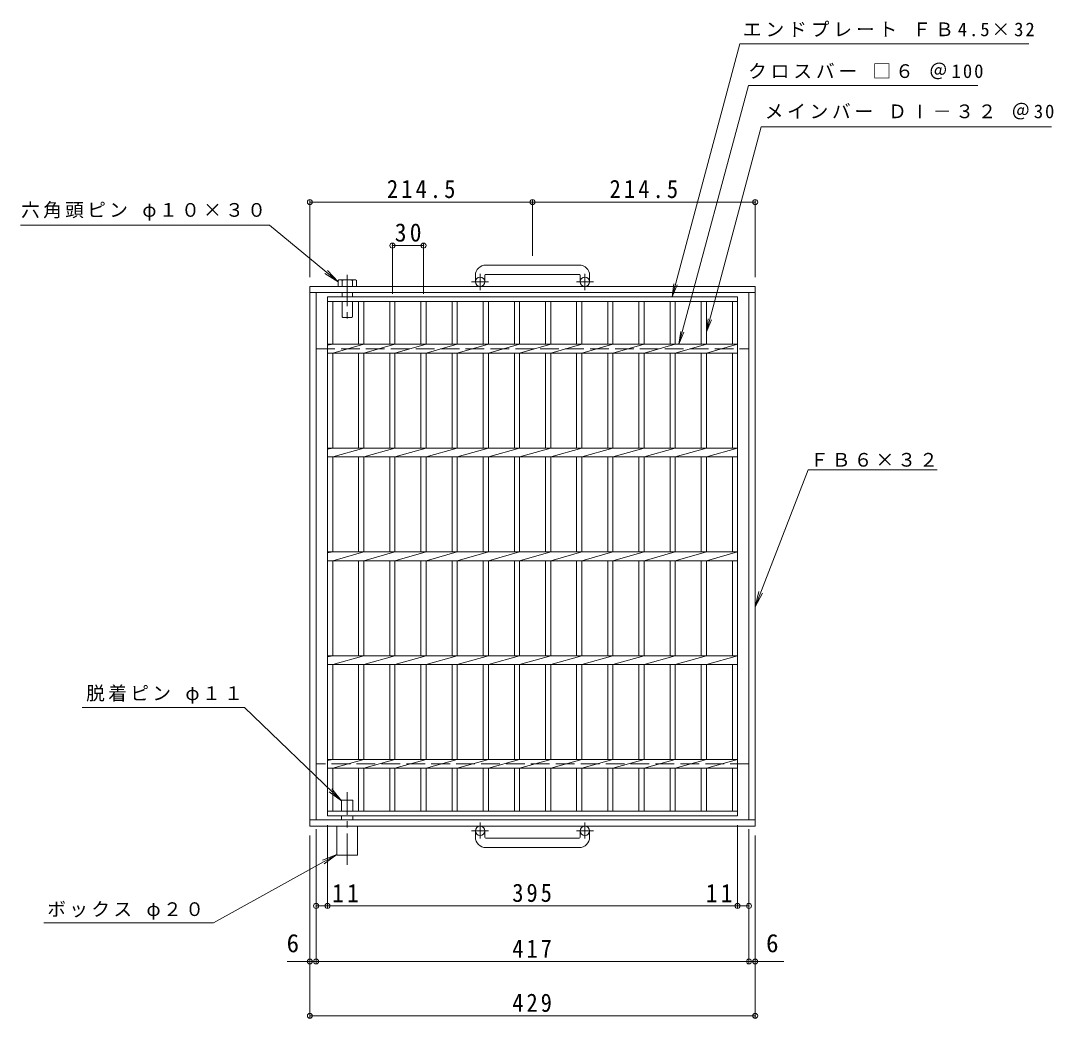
# Model space of a CAD drawing. Units: millimetres, scale not verified. Extents: x -833 to 876, y -823 to 817.
# Drawn here: x -833 to 162, y -144 to 817 of the extents above; entities that cross this region are included whole.
import ezdxf
from ezdxf.enums import TextEntityAlignment as Align

# ---------------------------------------------------------------- set-up
doc = ezdxf.new("R2010")
doc.units = ezdxf.units.MM
doc.header["$LTSCALE"] = 6
doc.header["$PDMODE"] = 32
doc.header["$PDSIZE"] = 4.8
doc.linetypes.add('CHAIN1', pattern=[8, 5, -1, 1, -1])
doc.linetypes.add('DASHED3', pattern=[4, 3, -1])
for name, color, linetype, lineweight in [('A-1_ピット', 2, 'Continuous', 9), ('A-2_蓋', 3, 'Continuous', 9), ('A-4_寸法', 7, 'Continuous', 9), ('A-5_仕様文', 7, 'Continuous', 9), ('A-9_ｸｯｼｮﾝ材', 4, 'Continuous', 9)]:
    doc.layers.add(name, color=color, linetype=linetype, lineweight=lineweight)
doc.styles.add('ＭＳ ゴシック', font='')
doc.styles.get('ＭＳ ゴシック').set_extended_font_data('MS Gothic')

msp = doc.modelspace()

# ---------------------------------------------------------------- linework, layer by layer
at = {"layer": 'A-1_ピット'}
for p, q in [((-295.095, 581.546), (-385.094, 581.546)), ((-395.094, 571.546), (-395.094, 565.446)), ((-386.095, 571.546), (-386.095, 565.446)), ((-385.094, 572.546), (-295.094, 572.546)), ((-294.095, 571.546), (-294.095, 565.446)), ((-285.095, 571.546), (-285.095, 565.446)), ((-554.595, 560.946), (-554.595, 40.946)), ((-554.595, 554.946), (-125.594, 554.946)), ((-548.595, 554.946), (-548.595, 46.946)), ((-131.595, 554.946), (-131.595, 46.946)), ((-554.595, 46.946), (-125.594, 46.946)), ((-554.595, 40.946), (-125.594, 40.946)), ((-395.094, 30.345), (-395.094, 36.446)), ((-386.095, 30.345), (-386.095, 36.446)), ((-294.095, 30.345), (-294.095, 36.446)), ((-285.094, 30.345), (-285.094, 36.446)), ((-385.094, 29.345), (-295.094, 29.345)), ((-295.095, 20.345), (-385.094, 20.345))]:
    msp.add_line(p, q, dxfattribs=at)
at = {"layer": 'A-1_ピット', "linetype": 'CHAIN1'}
for p, q in [((-390.595, 557.339), (-390.595, 572.936)), ((-289.594, 557.339), (-289.594, 572.936)), ((-382.432, 565.446), (-398.839, 565.446)), ((-281.432, 565.446), (-297.839, 565.446)), ((-390.595, 44.553), (-390.595, 28.956)), ((-289.594, 44.553), (-289.594, 28.956)), ((-382.432, 36.446), (-398.839, 36.446)), ((-281.432, 36.446), (-297.839, 36.446))]:
    msp.add_line(p, q, dxfattribs=at)
at = {"layer": 'A-1_ピット', "linetype": 'DASHED3'}
for p, q in [((-548.595, 500.946), (-131.595, 500.946)), ((-131.595, 100.946), (-548.595, 100.946))]:
    msp.add_line(p, q, dxfattribs=at)
at = {"layer": 'A-1_ピット'}
msp.add_lwpolyline([(-554.595, 560.946), (-125.594, 560.946), (-125.594, 40.946)], dxfattribs=at)
for centre in [(-390.595, 565.446), (-289.595, 565.446), (-390.595, 36.446), (-289.595, 36.446)]:
    msp.add_circle(centre, 4.5, dxfattribs=at)
for centre, radius, start, end in [((-385.094, 571.546), 10, 90, 180), ((-295.095, 571.546), 10, 0, 90), ((-385.094, 571.546), 1, 90, 180), ((-295.094, 571.546), 1, 0, 90), ((-385.094, 30.345), 10, 180, 270), ((-385.094, 30.345), 1, 180, 270), ((-295.095, 30.345), 10, 270, 0), ((-295.094, 30.345), 1, 270, 0)]:
    msp.add_arc(centre, radius, start, end, dxfattribs=at)
at = {"layer": 'A-2_蓋'}
for p, q in [((-537.595, 50.946), (-537.595, 550.946)), ((-537.595, 550.946), (-142.595, 550.946)), ((-142.595, 550.946), (-142.595, 50.946)), ((-537.595, 546.446), (-142.595, 546.446)), ((-532.594, 505.185), (-532.594, 546.446)), ((-507.594, 546.446), (-507.594, 505.185)), ((-502.595, 546.446), (-502.595, 505.185)), ((-477.594, 546.446), (-477.594, 505.185)), ((-472.594, 546.446), (-472.594, 505.185)), ((-447.595, 546.446), (-447.595, 505.185)), ((-442.594, 546.446), (-442.594, 505.185)), ((-417.594, 546.446), (-417.594, 505.185)), ((-412.595, 546.446), (-412.595, 505.185)), ((-387.594, 546.446), (-387.594, 505.185)), ((-382.594, 546.446), (-382.594, 505.185)), ((-357.594, 546.446), (-357.594, 505.185)), ((-352.594, 546.446), (-352.594, 505.185)), ((-327.594, 546.446), (-327.594, 505.185)), ((-322.595, 546.446), (-322.595, 505.185)), ((-297.594, 546.446), (-297.594, 505.185)), ((-292.595, 546.446), (-292.595, 505.185)), ((-267.594, 546.446), (-267.594, 505.185)), ((-262.594, 546.446), (-262.594, 505.185)), ((-237.594, 546.446), (-237.594, 505.185)), ((-232.594, 546.446), (-232.594, 505.185)), ((-207.594, 546.446), (-207.594, 505.185)), ((-202.594, 546.446), (-202.594, 505.185)), ((-177.594, 546.446), (-177.594, 505.185)), ((-172.594, 546.446), (-172.594, 505.185)), ((-147.594, 546.446), (-147.594, 505.185)), ((-532.594, 505.185), (-537.595, 504.186)), ((-537.595, 505.185), (-142.595, 505.185)), ((-502.595, 505.185), (-532.594, 496.706)), ((-472.594, 505.185), (-502.595, 496.706)), ((-442.594, 505.185), (-472.594, 496.706)), ((-412.595, 505.185), (-442.594, 496.706)), ((-382.594, 505.185), (-412.595, 496.706)), ((-352.594, 505.185), (-382.594, 496.706)), ((-322.594, 505.185), (-352.594, 496.706)), ((-292.594, 505.185), (-322.595, 496.706)), ((-262.594, 505.185), (-292.595, 496.706)), ((-232.595, 505.185), (-262.594, 496.706)), ((-202.594, 505.185), (-232.594, 496.706)), ((-172.594, 505.185), (-202.594, 496.706)), ((-142.594, 505.185), (-172.594, 496.706)), ((-537.595, 496.706), (-142.595, 496.706)), ((-532.594, 405.186), (-532.594, 496.706)), ((-507.594, 496.706), (-507.594, 405.186)), ((-502.595, 496.706), (-502.595, 405.186)), ((-477.594, 496.706), (-477.594, 405.186)), ((-472.594, 496.706), (-472.594, 405.186)), ((-447.595, 496.706), (-447.595, 405.186)), ((-442.594, 496.706), (-442.594, 405.186)), ((-417.594, 496.706), (-417.594, 405.186)), ((-412.595, 496.706), (-412.595, 405.186)), ((-387.594, 496.706), (-387.594, 405.186)), ((-382.594, 496.706), (-382.594, 405.186)), ((-357.594, 496.706), (-357.594, 405.186)), ((-352.594, 496.706), (-352.594, 405.186)), ((-327.594, 496.706), (-327.594, 405.186)), ((-322.595, 496.706), (-322.595, 405.186)), ((-297.594, 496.706), (-297.594, 405.186)), ((-292.595, 496.706), (-292.595, 405.186)), ((-267.594, 496.706), (-267.594, 405.186)), ((-262.594, 496.706), (-262.594, 405.186)), ((-237.594, 496.706), (-237.594, 405.186)), ((-232.594, 496.706), (-232.594, 405.186)), ((-207.594, 496.706), (-207.594, 405.186)), ((-202.594, 496.706), (-202.594, 405.186)), ((-177.594, 496.706), (-177.594, 405.186)), ((-172.594, 496.706), (-172.594, 405.186)), ((-147.594, 496.706), (-147.594, 405.186)), ((-532.594, 405.186), (-537.595, 404.186)), ((-537.595, 405.186), (-142.595, 405.186)), ((-502.595, 405.186), (-532.594, 396.706)), ((-472.594, 405.186), (-502.595, 396.706)), ((-442.594, 405.186), (-472.594, 396.706)), ((-412.595, 405.186), (-442.594, 396.706)), ((-382.594, 405.186), (-412.595, 396.706)), ((-352.594, 405.186), (-382.594, 396.706)), ((-322.594, 405.186), (-352.594, 396.706)), ((-292.594, 405.186), (-322.595, 396.706)), ((-262.594, 405.186), (-292.595, 396.706)), ((-232.595, 405.186), (-262.594, 396.706)), ((-202.594, 405.186), (-232.594, 396.706)), ((-172.594, 405.186), (-202.594, 396.706)), ((-142.594, 405.186), (-172.594, 396.706)), ((-537.595, 396.706), (-142.595, 396.706)), ((-532.594, 305.186), (-532.594, 396.706)), ((-507.594, 396.706), (-507.594, 305.186)), ((-502.595, 396.706), (-502.595, 305.186)), ((-477.594, 396.706), (-477.594, 305.186)), ((-472.594, 396.706), (-472.594, 305.186)), ((-447.595, 396.706), (-447.595, 305.186)), ((-442.594, 396.706), (-442.594, 305.186)), ((-417.594, 396.706), (-417.594, 305.186)), ((-412.595, 396.706), (-412.595, 305.186)), ((-387.594, 396.706), (-387.594, 305.186)), ((-382.594, 396.706), (-382.594, 305.186)), ((-357.594, 396.706), (-357.594, 305.186)), ((-352.594, 396.706), (-352.594, 305.186)), ((-327.594, 396.706), (-327.594, 305.186)), ((-322.595, 396.706), (-322.595, 305.186)), ((-297.594, 396.706), (-297.594, 305.186)), ((-292.595, 396.706), (-292.595, 305.186)), ((-267.594, 396.706), (-267.594, 305.186)), ((-262.594, 396.706), (-262.594, 305.186)), ((-237.594, 396.706), (-237.594, 305.186)), ((-232.594, 396.706), (-232.594, 305.186)), ((-207.594, 396.706), (-207.594, 305.186)), ((-202.594, 396.706), (-202.594, 305.186)), ((-177.594, 396.706), (-177.594, 305.186)), ((-172.594, 396.706), (-172.594, 305.186)), ((-147.594, 396.706), (-147.594, 305.186)), ((-532.594, 305.186), (-537.595, 304.186)), ((-537.595, 305.186), (-142.595, 305.186)), ((-502.595, 305.186), (-532.594, 296.706)), ((-472.594, 305.186), (-502.595, 296.706)), ((-442.594, 305.186), (-472.594, 296.706)), ((-412.595, 305.186), (-442.594, 296.706)), ((-382.594, 305.186), (-412.595, 296.706)), ((-352.594, 305.186), (-382.594, 296.706)), ((-322.594, 305.186), (-352.594, 296.706)), ((-292.594, 305.186), (-322.595, 296.706)), ((-262.594, 305.186), (-292.595, 296.706)), ((-232.595, 305.186), (-262.594, 296.706)), ((-202.594, 305.186), (-232.594, 296.706)), ((-172.594, 305.186), (-202.594, 296.706)), ((-142.594, 305.186), (-172.594, 296.706)), ((-537.595, 296.706), (-142.595, 296.706)), ((-532.594, 205.186), (-532.594, 296.706)), ((-507.594, 296.706), (-507.594, 205.186)), ((-502.595, 296.706), (-502.595, 205.186)), ((-477.594, 296.706), (-477.594, 205.186)), ((-472.594, 296.706), (-472.594, 205.186)), ((-447.595, 296.706), (-447.595, 205.186)), ((-442.594, 296.706), (-442.594, 205.186)), ((-417.594, 296.706), (-417.594, 205.186)), ((-412.595, 296.706), (-412.595, 205.186)), ((-387.594, 296.706), (-387.594, 205.186)), ((-382.594, 296.706), (-382.594, 205.186)), ((-357.594, 296.706), (-357.594, 205.186)), ((-352.594, 296.706), (-352.594, 205.186)), ((-327.594, 296.706), (-327.594, 205.186)), ((-322.595, 296.706), (-322.595, 205.186)), ((-297.594, 296.706), (-297.594, 205.186)), ((-292.595, 296.706), (-292.595, 205.186)), ((-267.594, 296.706), (-267.594, 205.186)), ((-262.594, 296.706), (-262.594, 205.186)), ((-237.594, 296.706), (-237.594, 205.186)), ((-232.594, 296.706), (-232.594, 205.186)), ((-207.594, 296.706), (-207.594, 205.186)), ((-202.594, 296.706), (-202.594, 205.186)), ((-177.594, 296.706), (-177.594, 205.186)), ((-172.594, 296.706), (-172.594, 205.186)), ((-147.594, 296.706), (-147.594, 205.186)), ((-532.594, 205.186), (-537.595, 204.186)), ((-537.595, 205.186), (-142.595, 205.186)), ((-502.595, 205.186), (-532.594, 196.706)), ((-472.594, 205.186), (-502.595, 196.706)), ((-442.594, 205.186), (-472.594, 196.706)), ((-412.595, 205.186), (-442.594, 196.706)), ((-382.594, 205.186), (-412.595, 196.706)), ((-352.594, 205.186), (-382.594, 196.706)), ((-322.594, 205.186), (-352.594, 196.706)), ((-292.594, 205.186), (-322.595, 196.706)), ((-262.594, 205.186), (-292.595, 196.706)), ((-232.595, 205.185), (-262.594, 196.706)), ((-202.594, 205.185), (-232.594, 196.706)), ((-172.594, 205.185), (-202.594, 196.706)), ((-142.594, 205.185), (-172.594, 196.706)), ((-537.595, 196.706), (-142.595, 196.706)), ((-532.594, 105.186), (-532.594, 196.706)), ((-507.594, 196.706), (-507.594, 105.186)), ((-502.595, 196.706), (-502.595, 105.186)), ((-477.594, 196.706), (-477.594, 105.186)), ((-472.594, 196.706), (-472.594, 105.186)), ((-447.595, 196.706), (-447.595, 105.186)), ((-442.594, 196.706), (-442.594, 105.186)), ((-417.594, 196.706), (-417.594, 105.186)), ((-412.595, 196.706), (-412.595, 105.186)), ((-387.594, 196.706), (-387.594, 105.186)), ((-382.594, 196.706), (-382.594, 105.186)), ((-357.594, 196.706), (-357.594, 105.186)), ((-352.594, 196.706), (-352.594, 105.186)), ((-327.594, 196.706), (-327.594, 105.186)), ((-322.595, 196.706), (-322.595, 105.186)), ((-297.594, 196.706), (-297.594, 105.186)), ((-292.595, 196.706), (-292.595, 105.186)), ((-267.594, 196.706), (-267.594, 105.186)), ((-262.594, 196.706), (-262.594, 105.186)), ((-237.594, 196.706), (-237.594, 105.186)), ((-232.594, 196.706), (-232.594, 105.186)), ((-207.594, 196.706), (-207.594, 105.186)), ((-202.594, 196.706), (-202.594, 105.186)), ((-177.594, 196.706), (-177.594, 105.186)), ((-172.594, 196.706), (-172.594, 105.186)), ((-147.594, 196.706), (-147.594, 105.186)), ((-532.594, 105.186), (-537.595, 104.186)), ((-537.595, 105.186), (-142.595, 105.186)), ((-502.595, 105.186), (-532.594, 96.705)), ((-472.594, 105.186), (-502.595, 96.705)), ((-442.594, 105.186), (-472.594, 96.705)), ((-412.595, 105.186), (-442.594, 96.705)), ((-382.594, 105.186), (-412.595, 96.705)), ((-352.594, 105.186), (-382.594, 96.705)), ((-322.594, 105.186), (-352.594, 96.705)), ((-292.594, 105.186), (-322.595, 96.705)), ((-262.594, 105.186), (-292.595, 96.705)), ((-232.595, 105.186), (-262.594, 96.705)), ((-202.594, 105.186), (-232.594, 96.705)), ((-172.594, 105.186), (-202.594, 96.705)), ((-142.594, 105.186), (-172.594, 96.705)), ((-537.595, 96.705), (-142.595, 96.705)), ((-532.594, 55.446), (-532.594, 96.705)), ((-507.594, 96.705), (-507.594, 55.446)), ((-502.595, 96.705), (-502.595, 55.446)), ((-477.594, 96.705), (-477.594, 55.446)), ((-472.594, 96.705), (-472.594, 55.446)), ((-447.595, 96.705), (-447.595, 55.446)), ((-442.594, 96.705), (-442.594, 55.446)), ((-417.594, 96.705), (-417.594, 55.446)), ((-412.595, 96.705), (-412.595, 55.446)), ((-387.594, 96.705), (-387.594, 55.446)), ((-382.594, 96.705), (-382.594, 55.446)), ((-357.594, 96.705), (-357.594, 55.446)), ((-352.594, 96.705), (-352.594, 55.446)), ((-327.594, 96.705), (-327.594, 55.446)), ((-322.595, 96.705), (-322.595, 55.446)), ((-297.594, 96.705), (-297.594, 55.446)), ((-292.595, 96.705), (-292.595, 55.446)), ((-267.594, 96.705), (-267.594, 55.446)), ((-262.594, 96.705), (-262.594, 55.446)), ((-237.594, 96.705), (-237.594, 55.446)), ((-232.594, 96.705), (-232.594, 55.446)), ((-207.594, 96.705), (-207.594, 55.446)), ((-202.594, 96.705), (-202.594, 55.446)), ((-177.594, 96.705), (-177.594, 55.446)), ((-172.594, 96.705), (-172.594, 55.446)), ((-147.594, 96.705), (-147.594, 55.446)), ((-142.595, 55.446), (-537.595, 55.446)), ((-142.595, 50.946), (-537.595, 50.946))]:
    msp.add_line(p, q, dxfattribs=at)
at = {"layer": 'A-4_寸法'}
for p, q in [((-554.595, 569.946), (-554.595, 643.992)), ((-554.595, 642.192), (-340.095, 642.192)), ((-340.095, 590.546), (-340.095, 643.992)), ((-340.095, 642.192), (-125.594, 642.192)), ((-125.594, 569.946), (-125.594, 643.992)), ((-475.094, 553.831), (-475.094, 602.063)), ((-475.094, 600.264), (-445.094, 600.264)), ((-445.094, 553.831), (-445.094, 602.063)), ((-537.595, 41.946), (-537.595, -37.683)), ((-142.595, 41.946), (-142.595, -37.683)), ((-554.595, 31.946), (-554.595, -143.602)), ((-548.595, 37.946), (-548.595, -91.197)), ((-131.595, 37.946), (-131.595, -91.197)), ((-125.594, 31.946), (-125.594, -143.602)), ((-548.595, -35.883), (-537.595, -35.883)), ((-548.595, -44.883), (-548.595, -37.683)), ((-537.595, -35.883), (-142.595, -35.883)), ((-142.595, -35.883), (-131.595, -35.883)), ((-576.443, -89.397), (-548.595, -89.397)), ((-548.595, -89.397), (-131.595, -89.397)), ((-131.595, -89.397), (-97.955, -89.397)), ((-125.595, -98.397), (-125.595, -91.197)), ((-554.595, -141.802), (-125.594, -141.802))]:
    msp.add_line(p, q, dxfattribs=at)
for p in [(-554.595, 642.192), (-340.095, 642.192), (-125.594, 642.192), (-475.094, 600.264), (-445.094, 600.264), (-548.595, -35.883), (-537.595, -35.883), (-142.595, -35.883), (-131.595, -35.883), (-554.595, -89.397), (-548.595, -89.397), (-131.595, -89.397), (-125.595, -89.397), (-554.595, -141.802), (-125.594, -141.802)]:
    msp.add_point(p, dxfattribs=at)
at = {"layer": 'A-5_仕様文'}
for p, q in [((-172.594, 517.28), (-119.745, 714.514)), ((-119.745, 714.514), (159.796, 714.514)), ((-593.514, 620.075), (-833.205, 620.075)), ((-593.514, 620.075), (-527.479, 565.36)), ((-527.479, 565.36), (-540.18, 573.341)), ((-527.479, 565.36), (-537.681, 576.356)), ((-205.702, 550.946), (-204.071, 563.339)), ((-205.702, 550.946), (-200.919, 562.494)), ((-172.594, 517.28), (-170.962, 529.673)), ((-172.594, 517.28), (-167.81, 528.829)), ((-199, 505.185), (-197.369, 517.579)), ((-199, 505.185), (-194.217, 516.734)), ((-74.629, 384.364), (49.804, 384.364)), ((-125.594, 252.313), (-122.066, 266.892)), ((-773.878, 155.187), (-617.423, 155.187)), ((-617.423, 155.187), (-524.094, 65.205)), ((-524.094, 65.205), (-536.159, 74.118)), ((-524.094, 65.205), (-533.441, 76.937)), ((-647.412, -52.042), (-528.594, 13.518)), ((-528.594, 13.518), (-542.561, 8.048)), ((-528.594, 13.518), (-540.669, 4.619)), ((-647.412, -52.042), (-810.976, -52.042))]:
    msp.add_line(p, q, dxfattribs=at)
for points in [[(-205.702, 550.946), (-140.439, 794.514), (137.88, 794.514)], [(-199, 505.185), (-132.193, 754.514), (88.945, 754.514)], [(-74.629, 384.364), (-125.594, 252.313), (-118.413, 265.482)]]:
    msp.add_lwpolyline(points, dxfattribs=at)
at = {"layer": 'A-9_ｸｯｼｮﾝ材'}
for p, q in [((-525.537, 567.346), (-511.652, 567.346)), ((-527.479, 566.603), (-527.479, 560.946)), ((-523.594, 560.946), (-523.594, 566.603)), ((-513.594, 560.946), (-513.594, 566.603)), ((-509.709, 566.603), (-509.709, 560.946)), ((-523.594, 550.946), (-523.594, 554.946)), ((-513.594, 550.946), (-513.594, 554.946)), ((-523.594, 531.758), (-523.594, 546.446)), ((-513.594, 531.758), (-513.594, 546.446)), ((-522.782, 530.946), (-523.594, 531.758)), ((-514.406, 530.946), (-522.782, 530.946)), ((-514.406, 530.946), (-513.594, 531.758)), ((-513.094, 65.947), (-524.094, 65.947)), ((-524.094, 55.446), (-524.094, 65.947)), ((-513.094, 55.446), (-513.094, 65.947)), ((-524.094, 46.947), (-524.094, 50.947)), ((-513.094, 46.947), (-513.094, 50.947)), ((-528.594, 40.947), (-528.594, 12.947)), ((-508.594, 40.947), (-508.594, 12.947)), ((-508.594, 12.947), (-528.594, 12.947))]:
    msp.add_line(p, q, dxfattribs=at)
at = {"layer": 'A-9_ｸｯｼｮﾝ材', "linetype": 'CHAIN1'}
for p, q in [((-518.594, 572.045), (-518.594, 527.413)), ((-518.594, 3.765), (-518.594, 73.843))]:
    msp.add_line(p, q, dxfattribs=at)
at = {"layer": 'A-9_ｸｯｼｮﾝ材'}
for centre, radius, start, end in [((-525.537, 564.436), 2.91, 48.12389, 131.8763), ((-518.594, 550.156), 17.19, 73.09029, 106.90971), ((-511.652, 564.436), 2.91, 48.1237, 131.87611)]:
    msp.add_arc(centre, radius, start, end, dxfattribs=at)

# ---------------------------------------------------------------- texts
at = {"layer": 'A-4_寸法', "color": 2, "style": 'ＭＳ ゴシック'}
for p in [(-576.992, -85.797), (-115.084, -85.797)]:
    msp.add_text('6', height=17.6, dxfattribs=at).set_placement(p, align=Align.BOTTOM_LEFT)
at = {"layer": 'A-4_寸法', "color": 2, "char_height": 17.6, "attachment_point": 7, "style": 'ＭＳ ゴシック'}
for s, insert in [('\\T1.28;\\W0.9;214.5', (-480.345, 645.792)), ('\\T1.28;\\W0.9;214.5', (-265.844, 645.792)), ('\\T1.27;\\W0.95;30', (-472.844, 603.863)), ('\\T1.27;\\W0.95;11', (-533.241, -32.283)), ('\\T1.27;\\W0.9;395', (-359.595, -32.283)), ('\\T1.27;\\W0.95;11', (-173.21, -32.283)), ('\\T1.27;\\W0.9;417', (-359.595, -85.797)), ('\\T1.27;\\W0.9;429', (-359.595, -138.202))]:
    msp.add_mtext(s, dxfattribs=dict(at, insert=insert))
at = {"layer": 'A-5_仕様文', "char_height": 13.2, "attachment_point": 7, "style": 'ＭＳ ゴシック'}
for s, insert in [('\\T1.21;エンドプレート\\~ＦＢ4.5×32', (-137.421, 801.227)), ('\\T1.21;クロスバー\\~□６\\~＠100', (-132.434, 760.503)), ('\\T1.2;メインバー\\~ＤⅠ－３２\\~＠30', (-116.388, 721.749)), ('\\T1.18;六角頭ピン\\~φ１０×３０', (-832.831, 624.43)), ('\\T1.17;ＦＢ６×３２', (-72.854, 387.086)), ('\\T1.18;脱着ピン\\~φ１１', (-770.097, 158.807)), ('\\T1.18;ボックス\\~φ２０', (-807.606, -49.202))]:
    msp.add_mtext(s, dxfattribs=dict(at, insert=insert))

doc.saveas('drawing.dxf')
